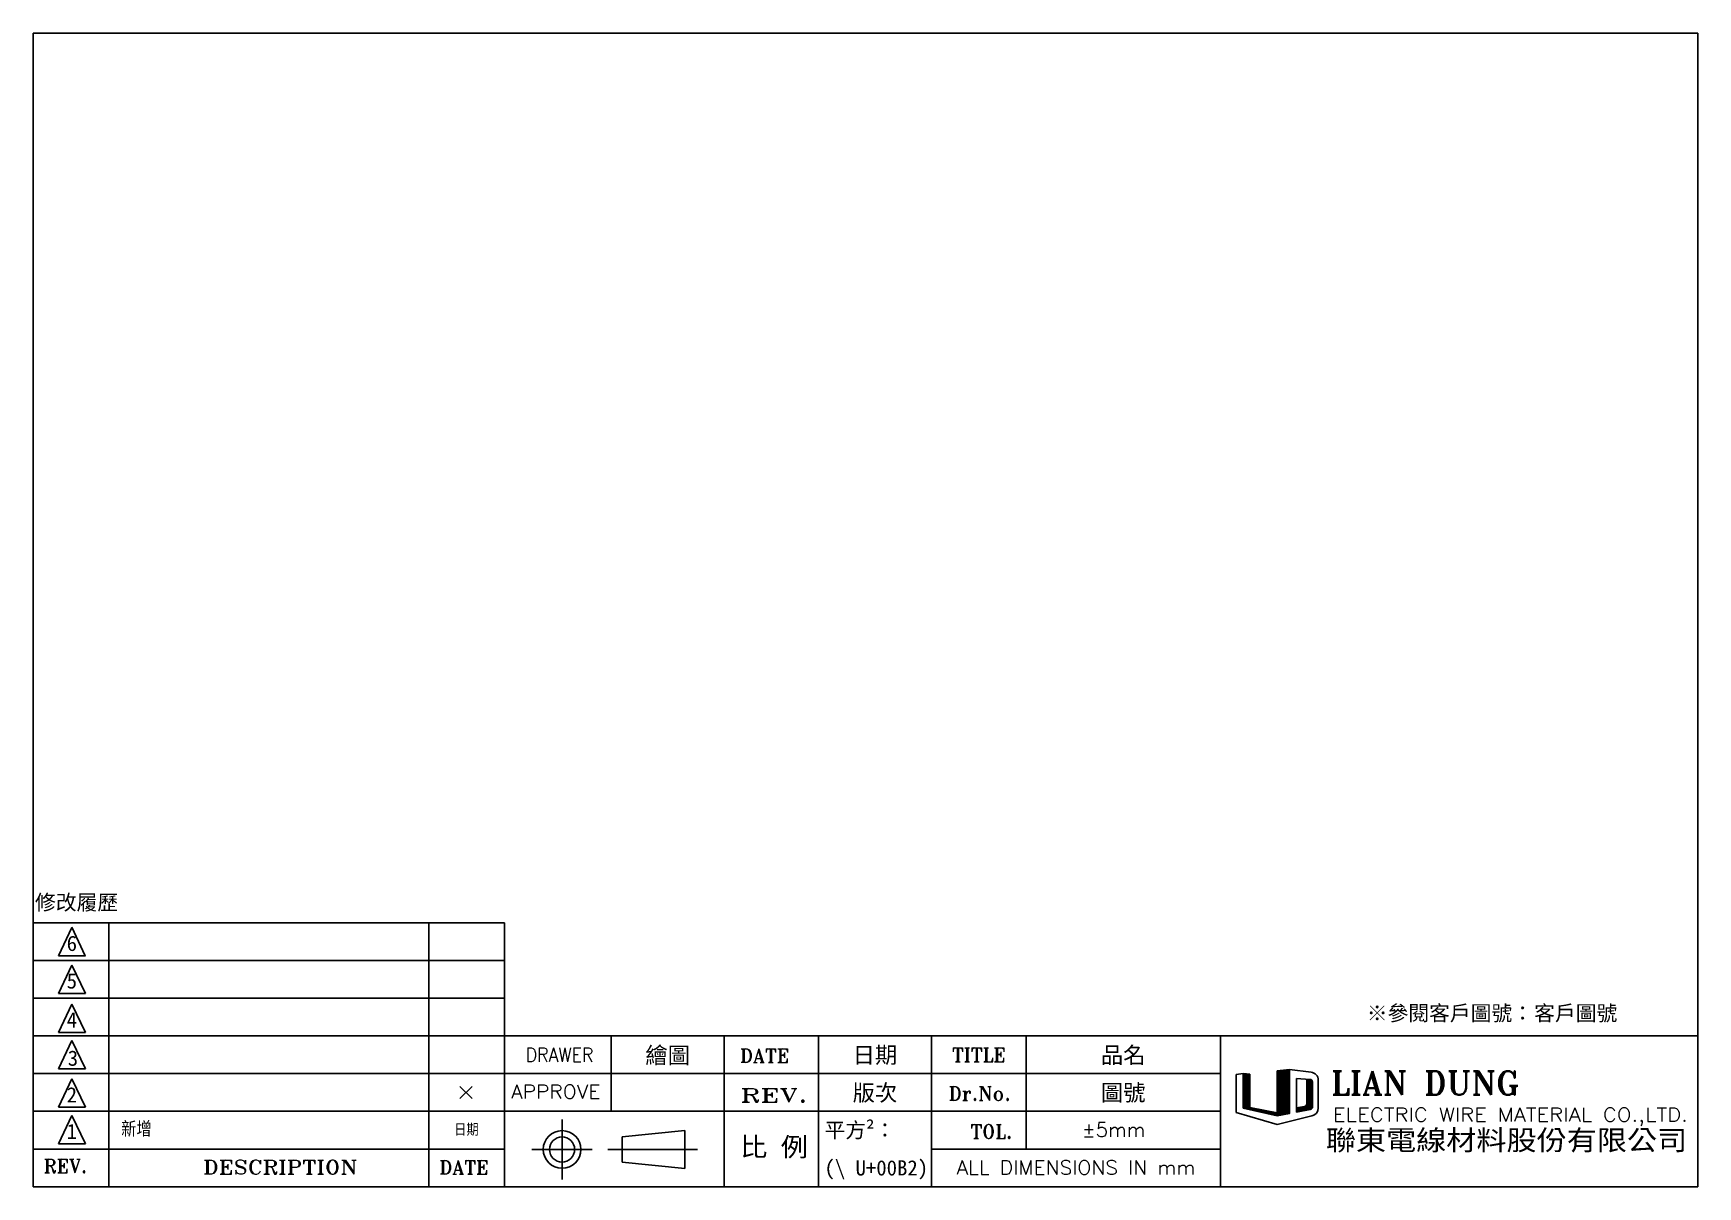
# Model space of a CAD drawing. Header units: millimetres. Extents: x 0 to 273, y 0 to 189.
import ezdxf
from ezdxf.enums import TextEntityAlignment as Align

# ---------------------------------------------------------------- set-up
doc = ezdxf.new("R2010")
doc.units = ezdxf.units.MM
doc.header["$PDMODE"] = 3
doc.layers.add('0☆ 備註', color=21, linetype='Continuous', plot=False)
doc.styles.add('GTXT', font='ROMANS.SHX')
doc.styles.add('GTXT2', font='ROMANT.SHX')
doc.styles.add('isocp', font='isocp.shx', dxfattribs={"bigfont": 'chineset.shx'})
doc.styles.add('標凱體', font='kaiu.ttf')
doc.styles.add('標楷體', font='kaiu.ttf')

# ---------------------------------------------------------------- blocks, each defined once
blk = doc.blocks.new('*X1')
at = {"color": 0}
for p, q in [((214.57, 159.06), (214.85, 159.34)), ((214.57, 158.71), (215.18, 159.32)), ((214.57, 158.36), (215.51, 159.29)), ((214.57, 158), (215.84, 159.27)), ((214.57, 157.65), (216.17, 159.25)), ((214.57, 157.3), (216.5, 159.22)), ((214.57, 156.94), (216.83, 159.2)), ((214.57, 156.59), (217.07, 159.09)), ((214.57, 156.24), (217.07, 158.74)), ((214.57, 155.88), (217.07, 158.38)), ((227.07, 156.36), (231.51, 160.8)), ((227.07, 156.71), (231.12, 160.76)), ((227.07, 157.07), (230.72, 160.72)), ((227.07, 157.42), (230.33, 160.68)), ((227.07, 157.78), (229.93, 160.63)), ((227.07, 158.13), (229.54, 160.59)), ((227.07, 158.48), (229.14, 160.55)), ((227.07, 156.01), (231.57, 160.51)), ((227.07, 158.84), (228.74, 160.51)), ((227.07, 159.19), (228.35, 160.47)), ((227.07, 159.54), (227.95, 160.42)), ((227.07, 159.9), (227.56, 160.38)), ((227.07, 160.25), (227.16, 160.34)), ((227.07, 155.65), (231.57, 160.15)), ((227.07, 155.3), (231.57, 159.8)), ((227.07, 154.95), (231.57, 159.45)), ((227.07, 154.59), (231.57, 159.09)), ((227.07, 154.24), (231.57, 158.74)), ((227.07, 153.89), (231.57, 158.39)), ((214.57, 155.53), (217.07, 158.03)), ((214.57, 155.18), (217.07, 157.68)), ((214.57, 154.82), (217.07, 157.32)), ((214.57, 154.47), (217.07, 156.97)), ((214.57, 154.11), (217.07, 156.61)), ((214.57, 153.76), (217.07, 156.26)), ((214.57, 153.41), (217.07, 155.91)), ((214.57, 153.05), (217.07, 155.55)), ((214.57, 152.7), (217.07, 155.2)), ((214.57, 152.35), (217.07, 154.85)), ((214.57, 151.99), (217.07, 154.49)), ((214.57, 151.64), (217.07, 154.14)), ((214.57, 151.29), (217.07, 153.79)), ((214.57, 150.93), (217.07, 153.43)), ((214.57, 150.58), (217.07, 153.08)), ((214.57, 150.23), (217.07, 152.73)), ((214.57, 149.87), (217.07, 152.37)), ((227.07, 153.53), (231.57, 158.03)), ((227.07, 153.18), (231.57, 157.68)), ((227.07, 152.83), (231.57, 157.33)), ((227.07, 152.47), (231.57, 156.97)), ((227.07, 152.12), (231.57, 156.62)), ((227.07, 151.77), (231.57, 156.27)), ((227.07, 151.41), (231.57, 155.91)), ((227.07, 151.06), (231.57, 155.56)), ((227.07, 150.7), (231.57, 155.2)), ((227.07, 150.35), (231.57, 154.85)), ((227.07, 150), (231.57, 154.5)), ((227.07, 149.64), (231.57, 154.14)), ((227.07, 149.29), (231.57, 153.79)), ((227.07, 148.94), (231.57, 153.44)), ((227.07, 148.58), (231.57, 153.08)), ((227.07, 148.23), (231.57, 152.73)), ((227.07, 147.88), (231.57, 152.38)), ((237.87, 157.26), (237.91, 157.3)), ((237.87, 156.91), (238.24, 157.28)), ((237.87, 156.55), (238.57, 157.26)), ((237.87, 156.2), (238.91, 157.24)), ((237.87, 155.85), (239.22, 157.2)), ((237.87, 155.49), (239.47, 157.1)), ((237.87, 155.14), (239.67, 156.94)), ((237.87, 154.79), (239.83, 156.74)), ((237.87, 154.43), (239.94, 156.5)), ((237.87, 154.08), (239.97, 156.18)), ((237.87, 153.73), (239.97, 155.83)), ((237.87, 153.37), (239.97, 155.47)), ((237.87, 153.02), (239.97, 155.12)), ((237.87, 152.67), (239.97, 154.77)), ((237.87, 152.31), (239.97, 154.41)), ((237.87, 151.96), (239.97, 154.06)), ((237.87, 151.61), (239.97, 153.71)), ((237.87, 151.25), (239.97, 153.35)), ((237.87, 150.9), (239.97, 153)), ((237.87, 150.54), (239.97, 152.64)), ((237.87, 150.19), (239.97, 152.29)), ((214.57, 149.52), (217.07, 152.02)), ((214.57, 149.16), (217.07, 151.66)), ((214.57, 148.81), (217.07, 151.31)), ((214.57, 148.46), (217.07, 150.96)), ((214.57, 148.1), (217.07, 150.6)), ((214.57, 147.75), (217.07, 150.25)), ((214.57, 147.4), (217.07, 149.9)), ((214.57, 147.04), (217.07, 149.54)), ((214.6, 146.72), (214.61, 146.73)), ((214.61, 146.73), (217.07, 149.19)), ((214.89, 146.65), (215.01, 146.77)), ((215.01, 146.77), (217.07, 148.84)), ((215.18, 146.59), (215.4, 146.81)), ((215.4, 146.81), (217.07, 148.48)), ((215.47, 146.52), (215.8, 146.86)), ((215.76, 146.46), (216.2, 146.9)), ((215.8, 146.86), (217.07, 148.13)), ((216.05, 146.4), (216.6, 146.95)), ((216.2, 146.9), (217.07, 147.78)), ((216.34, 146.33), (217, 146.99)), ((216.6, 146.95), (217.07, 147.42)), ((216.63, 146.27), (217.31, 146.95)), ((216.91, 146.2), (217.61, 146.9)), ((217, 146.99), (217.07, 147.07)), ((217.2, 146.14), (217.9, 146.84)), ((217.49, 146.08), (218.2, 146.78)), ((217.78, 146.01), (218.49, 146.72)), ((218.07, 145.95), (218.78, 146.66)), ((218.36, 145.88), (219.08, 146.6)), ((218.65, 145.82), (219.37, 146.54)), ((218.94, 145.76), (219.67, 146.48)), ((219.23, 145.69), (219.96, 146.42)), ((219.52, 145.63), (220.26, 146.36)), ((219.81, 145.56), (220.55, 146.31)), ((220.1, 145.5), (220.85, 146.25)), ((220.39, 145.44), (221.14, 146.19)), ((220.68, 145.37), (221.44, 146.13)), ((220.97, 145.31), (221.73, 146.07)), ((221.26, 145.24), (222.03, 146.01)), ((226.47, 144.09), (231.57, 149.19)), ((226.76, 144.03), (231.57, 148.84)), ((227.05, 143.97), (231.57, 148.49)), ((227.07, 147.52), (231.57, 152.02)), ((227.07, 147.17), (231.57, 151.67)), ((227.07, 146.82), (231.57, 151.32)), ((227.07, 146.46), (231.57, 150.96)), ((227.07, 146.11), (231.57, 150.61)), ((227.07, 145.75), (231.57, 150.25)), ((227.07, 145.4), (231.57, 149.9)), ((227.07, 145.05), (231.57, 149.55)), ((227.47, 144.04), (231.57, 148.13)), ((227.91, 144.12), (231.57, 147.78)), ((228.34, 144.2), (231.57, 147.43)), ((228.78, 144.28), (231.57, 147.07)), ((229.21, 144.36), (231.57, 146.72)), ((229.64, 144.44), (231.57, 146.37)), ((230.08, 144.52), (231.57, 146.01)), ((234.07, 145.33), (235.85, 147.11)), ((234.07, 145.68), (235.42, 147.03)), ((234.07, 146.04), (234.99, 146.95)), ((234.07, 146.39), (234.55, 146.87)), ((234.07, 146.74), (234.12, 146.79)), ((234.42, 145.32), (236.29, 147.19)), ((234.85, 145.4), (236.72, 147.27)), ((235.28, 145.48), (237.16, 147.36)), ((235.72, 145.56), (239.97, 149.82)), ((236.15, 145.64), (239.97, 149.46)), ((236.59, 145.72), (239.97, 149.11)), ((237.02, 145.8), (239.97, 148.76)), ((237.45, 145.88), (239.97, 148.4)), ((237.83, 148.03), (239.97, 150.17)), ((237.87, 149.84), (239.97, 151.94)), ((237.87, 149.48), (239.97, 151.58)), ((237.87, 149.13), (239.97, 151.23)), ((237.87, 148.78), (239.97, 150.88)), ((237.87, 148.42), (239.97, 150.52)), ((237.89, 145.96), (239.97, 148.05)), ((238.32, 146.04), (239.97, 147.69)), ((238.76, 146.12), (239.97, 147.34)), ((239.19, 146.21), (239.95, 146.96)), ((221.55, 145.18), (222.32, 145.95)), ((221.84, 145.12), (222.61, 145.89)), ((222.13, 145.05), (222.91, 145.83)), ((222.42, 144.99), (223.2, 145.78)), ((222.71, 144.93), (223.5, 145.72)), ((223, 144.86), (223.79, 145.66)), ((223.29, 144.8), (224.09, 145.6)), ((223.58, 144.73), (224.38, 145.54)), ((223.87, 144.67), (224.68, 145.48)), ((224.15, 144.61), (224.97, 145.42)), ((224.44, 144.54), (225.27, 145.36)), ((224.73, 144.48), (225.56, 145.3)), ((225.02, 144.41), (225.86, 145.25)), ((225.31, 144.35), (226.15, 145.19)), ((225.6, 144.29), (226.44, 145.13)), ((225.89, 144.22), (226.74, 145.07)), ((226.18, 144.16), (227.03, 145.01)), ((230.51, 144.6), (231.57, 145.66)), ((230.95, 144.68), (231.57, 145.31)), ((231.38, 144.76), (231.57, 144.95))]:
    blk.add_line(p, q, dxfattribs=at)

msp = doc.modelspace()

# ---------------------------------------------------------------- linework, layer by layer
at = {"color": 7}
for p, q in [((0, 43.29), (77.3, 43.29)), ((6.35, 42.52), (4.15, 37.88)), ((8.52, 37.85), (6.32, 42.56)), ((12.37, 43.29), (12.37, 0)), ((64.93, 43.29), (64.93, 0)), ((77.3, 43.29), (77.3, 0)), ((0, 37.1), (77.3, 37.1)), ((4.15, 37.88), (8.55, 37.88)), ((6.35, 36.36), (4.15, 31.72)), ((6.35, 36.36), (8.55, 31.72)), ((0, 30.92), (77.3, 30.92)), ((4.15, 31.72), (8.55, 31.72)), ((6.35, 29.96), (4.15, 25.32)), ((6.35, 29.96), (8.55, 25.32)), ((0, 24.74), (113.37, 24.74)), ((0, 24.74), (0, 0)), ((4.15, 25.32), (8.55, 25.32)), ((94.82, 24.74), (94.82, 12.37)), ((94.82, 24.74), (94.82, 12.37)), ((113.37, 24.74), (199.08, 24.74)), ((113.37, 24.74), (113.37, 0)), ((128.83, 24.74), (128.83, 0)), ((147.39, 24.74), (147.39, 0)), ((162.91, 24.74), (162.91, 6.18)), ((194.8, 24.74), (273.13, 24.74)), ((194.8, 24.74), (194.8, 0)), ((6.35, 23.96), (4.15, 19.32)), ((6.35, 23.96), (8.55, 19.32)), ((4.15, 19.32), (8.55, 19.32)), ((206.15, 19.21), (204.13, 19)), ((206.15, 12.02), (206.15, 19.21)), ((206.15, 19.21), (209.67, 18.79)), ((0, 18.55), (194.8, 18.55)), ((6.35, 17.69), (4.15, 13.05)), ((6.35, 17.69), (8.55, 13.05)), ((198.51, 18.56), (197.39, 18.43)), ((197.39, 12.15), (197.39, 18.43)), ((198.51, 12.89), (198.51, 18.56)), ((199.64, 18.48), (198.51, 18.56)), ((199.64, 13.02), (199.64, 18.48)), ((204.13, 12.12), (204.13, 19)), ((207.27, 17.74), (209.49, 17.61)), ((207.27, 12.23), (207.27, 17.74)), ((208.97, 13.61), (208.97, 17.64)), ((209.92, 13.1), (209.92, 17.16)), ((210.86, 12.92), (210.86, 17.46)), ((0, 12.37), (194.8, 12.37)), ((4.15, 13.05), (8.55, 13.05)), ((6.35, 11.69), (4.15, 7.05)), ((6.35, 11.69), (8.55, 7.05)), ((86.77, 11.05), (86.77, 1.16)), ((204.13, 10.23), (197.39, 12.15)), ((198.51, 12.89), (199.64, 13.02)), ((204.13, 11.65), (198.51, 12.89)), ((204.13, 12.12), (199.64, 13.02)), ((204.13, 11.65), (206.15, 12.02)), ((204.13, 10.23), (209.83, 11.61)), ((207.27, 12.92), (208.61, 13.16)), ((207.27, 12.23), (209.55, 12.65)), ((96.62, 8.17), (106.93, 9.2)), ((106.93, 3.01), (106.93, 9.2)), ((0, 6.18), (77.3, 6.18)), ((4.15, 7.05), (8.55, 7.05)), ((81.82, 6.11), (91.72, 6.11)), ((94.3, 6.11), (108.99, 6.11)), ((96.62, 4.05), (96.62, 8.17)), ((147.39, 6.18), (194.8, 6.18)), ((96.62, 4.05), (106.93, 3.01)), ((273.13, 0), (0, 0))]:
    msp.add_line(p, q, dxfattribs=at)
msp.add_lwpolyline([(273.13, 0), (273.13, 189.22), (0, 189.22), (0, 0)], dxfattribs=at)
for radius in [3.09, 2.06]:
    msp.add_circle((86.77, 6.11), radius, dxfattribs=at)
for centre, radius, start, end in [((209.47, 17.16), 0.449, 0, 86.5816), ((209.51, 17.46), 1.35, 0, 83.194), ((208.52, 13.61), 0.449, 280.4898, 0), ((209.47, 13.1), 0.449, 280.4898, 0), ((209.51, 12.92), 1.35, 283.5156, 0)]:
    msp.add_arc(centre, radius, start, end, dxfattribs=at)
at = {"layer": '0☆ 備註', "color": 7}
msp.add_point((71.02, 15.46), dxfattribs=at)

# ---------------------------------------------------------------- block references
at = {"color": 7, "xscale": 0.4489581055740827, "yscale": 0.4489581055740827, "zscale": 0.4489581055740827}
msp.add_blockref('*X1', (102.18, -52.98), dxfattribs=at)

# ---------------------------------------------------------------- texts
at = {"color": 7}
for s, style, p in [('修改履歷', '標楷體', (0.28, 46.65)), ('※參閱客戶圖號：', '標楷體', (218.82, 28.47)), ('新增', 'isocp', (14.42, 9.43))]:
    msp.add_text(s, height=2.5, dxfattribs=dict(at, style=style)).set_placement(p, align=Align.MIDDLE_LEFT)
for s, height, style, p in [('6', 2.5, '標楷體', (6.33, 39.9)), ('5', 2.5, '標楷體', (6.33, 33.74)), ('4', 2.5, '標楷體', (6.33, 27.35)), ('3', 2.5, '標楷體', (6.51, 21.07)), ('TITLE', 2.267, 'GTXT2', (155.15, 21.64)), ('Dr.No.', 2.267, 'GTXT2', (155.31, 15.29)), ('2', 2.5, '標楷體', (6.33, 15.07)), ('1', 2.5, '標楷體', (6.33, 9.07)), ('TOL.', 2.267, 'GTXT2', (157.22, 9.06))]:
    msp.add_text(s, height=height, dxfattribs=dict(at, style=style)).set_placement(p, align=Align.MIDDLE)
for s, height, style, width, p, p2 in [('DRAWER', 2.267, 'GTXT2', 0.797881, (80.79, 20.49), (91.9, 20.49)), ('APPROVE', 2.267, 'GTXT2', 0.929152, (78.41, 14.46), (93.06, 14.46)), ('LIAN DUNG', 3.917, 'GTXT2', 0.89309, (212.97, 15.06), (243.95, 15.06)), ('REV.', 2.267, 'GTXT2', 1.470381, (116.01, 13.86), (127.12, 13.86)), ('ELECTRIC WIRE MATERIAL CO.,LTD.', 2.2675, 'GTXT2', 0.91585, (213.26, 10.69), (271.51, 10.69)), ('比 例', 3.092, '標凱體', 1.016503, (116.01, 4.98), (127.12, 4.98)), ('聯東電線材料股份有限公司', 3.2981, '標凱體', 1.059348, (212.1, 5.99), (271.4, 5.99)), ('DESCRIPTION', 2.2675, 'GTXT2', 1.085781, (27.87, 2.08), (53.19, 2.08)), ('ALL DIMENSIONS IN mm', 2.2675, 'GTXT2', 0.856359, (151.51, 2.02), (190.71, 2.02))]:
    msp.add_text(s, height=height, dxfattribs=dict(at, style=style, width=width)).set_placement(p, p2, align=Align.FIT)
for s, height, style, p in [('DATE', 2.267, 'GTXT2', (115.97, 20.37)), ('%%P5mm', 2.371, 'GTXT', (172.11, 8.16)), ('REV.', 2.267, 'GTXT2', (1.68, 2.26)), ('DATE', 2.267, 'GTXT2', (66.63, 2.04))]:
    msp.add_text(s, height=height, dxfattribs=dict(at, style=style)).set_placement(p)
at = {"color": 7, "style": '標楷體'}
msp.add_attdef('客戶圖號', text='NA', height=2.5, dxfattribs=at).set_placement((246.29, 28.47), align=Align.MIDDLE_LEFT)
at = {"color": 7}
for tag, text, height, style, p in [('繪圖', '繪圖人員', 2.69, '標楷體', (104.1, 21.64)), ('日期', '07/05/15', 2.69, '標楷體', (138.11, 21.64)), ('品名', '品名', 2.69, '標楷體', (178.85, 21.64)), ('版次', '1', 2.69, '標楷體', (138.11, 15.46)), ('圖號', '圖號', 2.69, '標楷體', (178.85, 15.46)), ('日期', '10/05/21', 2, 'isocp', (71.08, 9.43))]:
    msp.add_attdef(tag, text=text, height=height, dxfattribs=dict(at, style=style)).set_placement(p, align=Align.MIDDLE)
at = {"layer": '0☆ 備註', "color": 7, "style": '標楷體'}
for s, p in [('平方²：', (129.83, 9.28)), ('(\\ U+00B2)', (129.83, 3.09))]:
    msp.add_text(s, height=2.5, dxfattribs=at).set_placement(p, align=Align.MIDDLE_LEFT)

doc.saveas('drawing.dxf')
